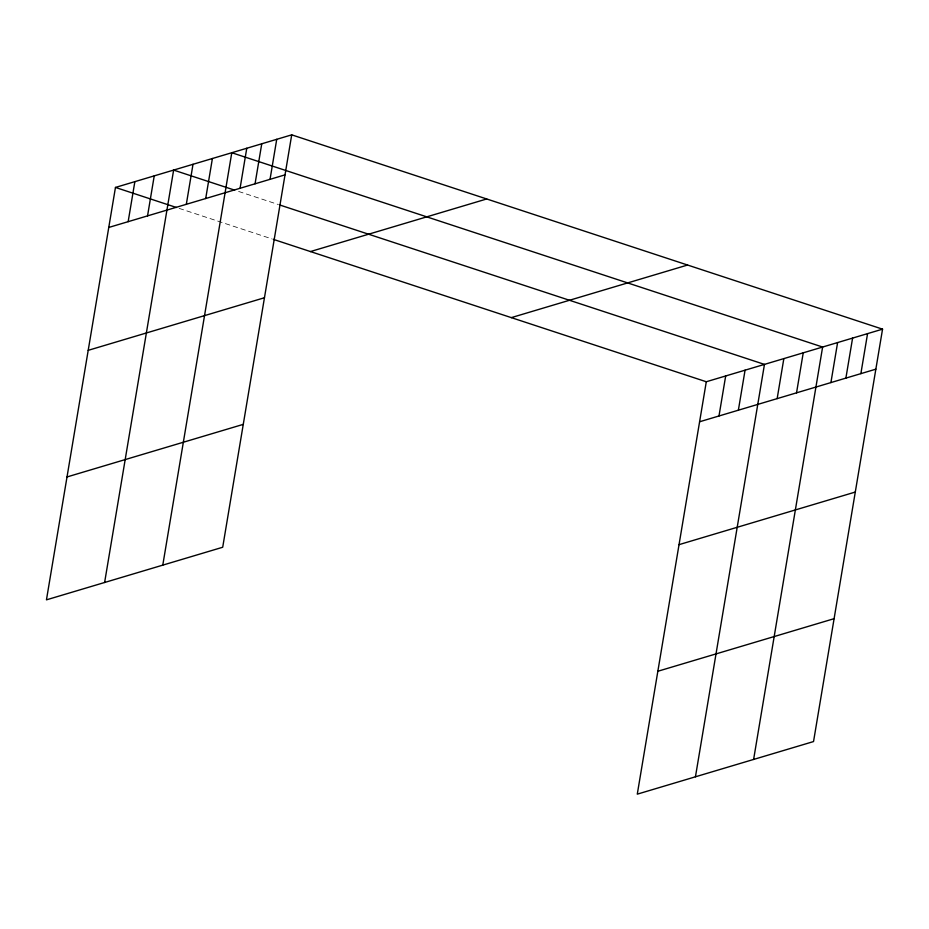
<?xml version="1.0" encoding="UTF-8"?>
<svg xmlns="http://www.w3.org/2000/svg" width="929" height="929" viewBox="0 0 929 929"><rect width="100%" height="100%" fill="white"/><g stroke="black" fill="none" stroke-linecap="round" stroke-linejoin="round"><path stroke-width="0.7" stroke-dasharray="4.64 3.48" d="M238.614 191.455L278.41 204.543M179.123 208.375L271.976 238.916"/><path stroke-width="1.39" d="M291.718 134.844L115.463 187.437L46.45 599.844L222.705 547.251L291.718 134.844L882.55 329.156L813.537 741.563L637.282 794.156L706.295 381.749L882.55 329.156M128.156 221.671L134.856 181.654M147.548 215.876L154.237 175.871M104.617 582.483L173.63 170.088L234.642 190.143M186.323 204.31L193.011 164.294M205.704 198.527L212.404 158.511M162.784 565.134L231.785 152.728L822.618 347.04L753.616 759.446M240.077 188.273L246.777 148.257M255.057 183.803L261.757 143.786M270.037 179.332L276.737 139.315M718.988 415.983L725.677 375.966M738.369 410.2L745.07 370.183M695.449 776.795L764.462 364.4L279.734 204.984M777.155 398.622L783.844 358.606M796.536 392.839L803.237 352.823M830.909 382.585L837.61 342.569M845.889 378.115L852.59 338.098M860.869 373.644L867.57 333.627M108.763 227.454L285.017 174.861M310.437 251.562L486.691 198.969M88.197 350.338L264.463 297.744M511.322 317.625L687.576 265.032M67.016 476.949L243.27 424.367M699.595 421.766L875.85 369.173M679.029 544.649L855.284 492.056M657.848 671.261L834.103 618.679M115.463 187.437L176.475 207.504M273.3 239.345L706.295 381.749"/></g></svg>
